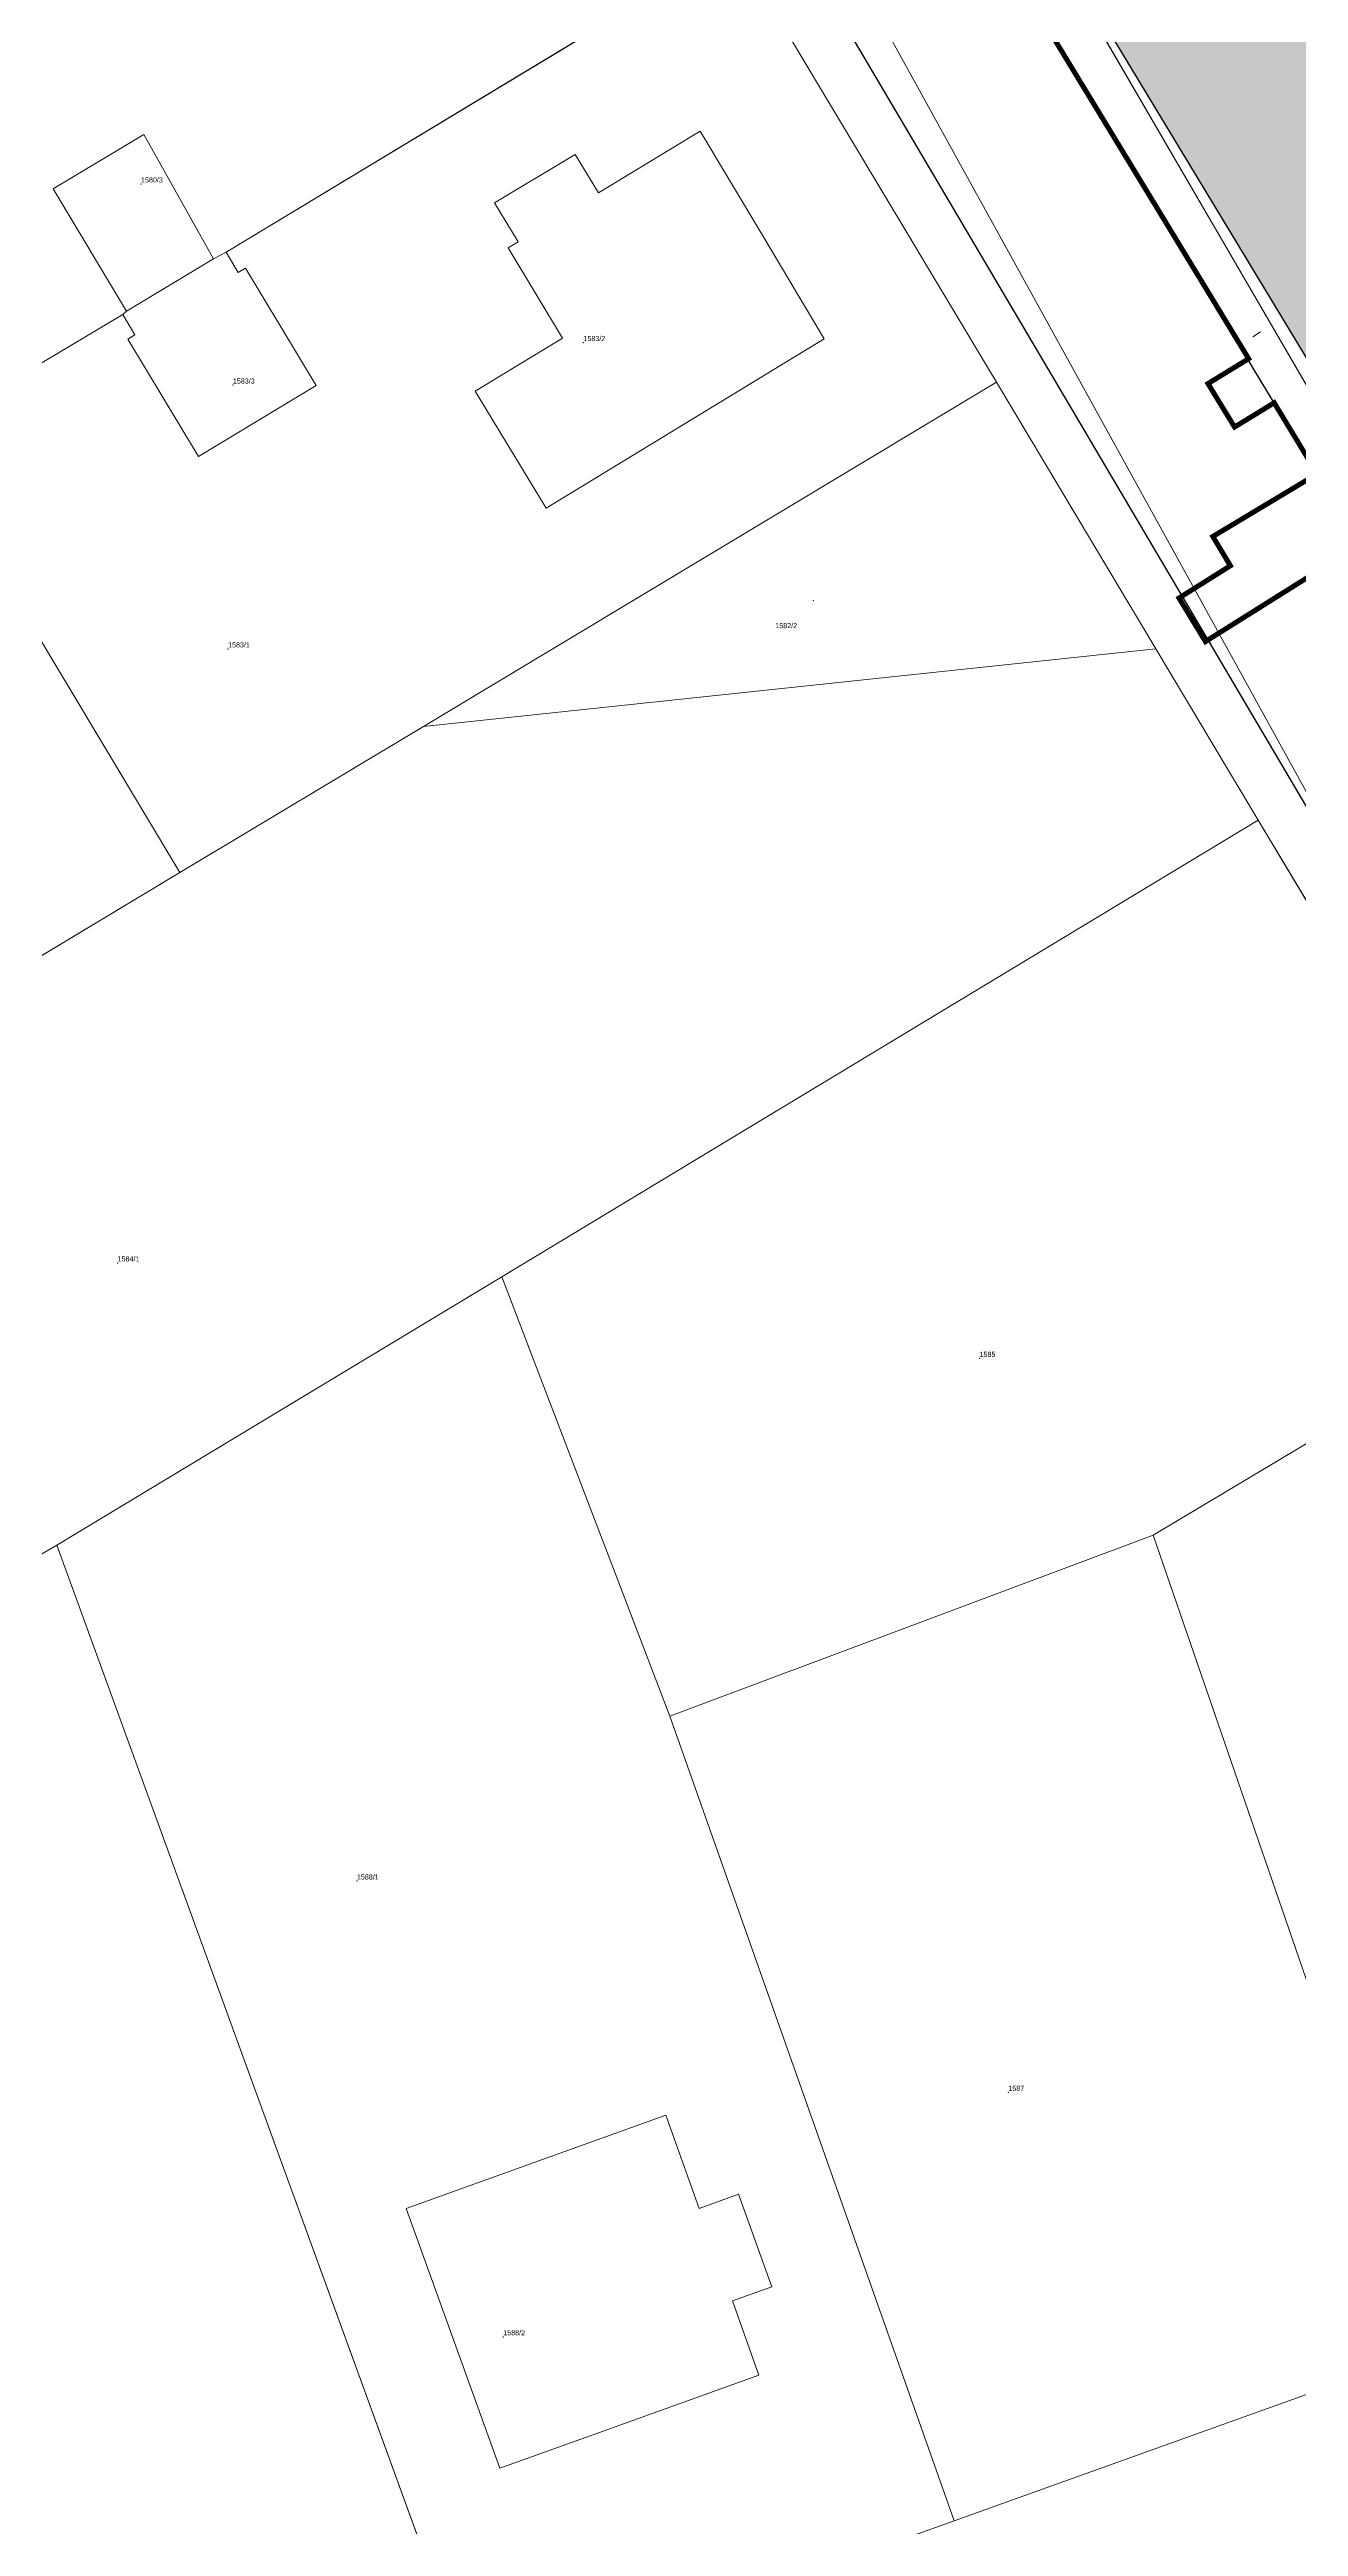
# Model space of a CAD drawing. Header units: metres. Extents: x -741772 to -729469, y -1051765 to -1042288.
# Drawn here: x -741494.3 to -741445.2, y -1051425.6 to -1051328.3 of the extents above; entities that cross this region are included whole.
import ezdxf
from ezdxf.enums import TextEntityAlignment as Align

# ---------------------------------------------------------------- set-up
doc = ezdxf.new("R2010")
doc.units = ezdxf.units.M
doc.header["$LTSCALE"] = 4
doc.header["$MEASUREMENT"] = 0
doc.linetypes.add('DASHED', pattern=[0.75, 0.5, -0.25])
doc.layers.add('_navrhovany stav ploch', color=253, linetype='Continuous', lineweight=25)
doc.layers.add('VO_TRASA_ZEMNI', color=250, linetype='El_vedeni_podz', lineweight=20)
doc.layers.add('ABMV_sachty', color=6, linetype='Continuous')
doc.layers.add('POLOHOPIS', color=252, linetype='Continuous')
doc.layers.add('Katastr_1', color=7, linetype='Continuous', lineweight=13, true_color=0xafbfcf)
doc.layers.add('Katastr_2', color=7, linetype='Continuous', lineweight=13, true_color=0xafbfcf)
doc.layers.add('ZELEN-NAVRH', color=7, linetype='Continuous', true_color=0x868970)
doc.layers.add('ŘEŠENÉ ÚZEMÍ', color=7, linetype='DASHED', true_color=0xd1490a)
doc.styles.get("Standard").update_dxf_attribs({"font": 'arial.ttf'})
doc.linetypes.add('El_vedeni_podz', pattern='A,35,-15,[107,cadkon.shx,S=5,R=0,X=0,Y=0],-50', length=100)
pattern_1 = [(50, (0, 0), (1.0758902739, -0.0941282025), [0.1125, -1.2375]), (355, (0, 0), (-0.2081270004, 1.12828820055), [0.09, -0.99]), (100.45144446, (0.0897, -0.0078), (0.8677632701, 1.03415998645), [0.095610288, -1.051713168]), (46.1842, (0, 0.3), (1.600861996, -0.2482789212), [0.16875, -1.85625]), (96.63563549, (0.1334, 0.2793), (1.4019929185, 1.4611779012), [0.143415513, -1.57757064]), (351.18416399, (0, 0.3), (1.4019929176, 1.4611779004), [0.135, -1.4850000015]), (21, (0.15, 0.225), (0.8953605782, -0.603928336), [0.1125, -1.2375]), (326, (0.15, 0.225), (0.3649729979, 1.0877250676), [0.09, -0.99]), (71.45144474, (0.2246, 0.1747), (1.2603335651, 0.4837967292), [0.095610285, -1.051713168]), (37.5, (0, 0), (0.01823978298, 0.49934078075), [0, -0.978, 0, -1.005, 0, -0.99375]), (7.5, (0, 0), (0.39460430616, 0.59161756782), [0, -0.573, 0, -0.9555, 0, -0.37875]), (327.5, (-0.3345, 0), (0.80073365426, -0.0338323076), [0, -0.375, 0, -1.17, 0, -1.5525]), (317.5, (-0.4845, 0), (0.874779254, 0.1501574735), [0, -0.4875, 0, -0.777, 0, -1.1025])]

# ---------------------------------------------------------------- blocks, each defined once
blk = doc.blocks.new('katastr nemovistosti')
at = {"layer": 'Katastr_1'}
for p, q in [((-41.95, 72.15), (-49.8, 85.64)), ((-61.35, 84.17), (-81.33, 72.11)), ((-66.7, 74.44), (-62.71, 76.86)), ((-62.71, 76.86), (-60.25, 72.75)), ((-84.56, 76.73), (-88.12, 74.6)), ((-88.12, 74.6), (-84.56, 76.73)), ((-81.82, 71.85), (-84.56, 76.73)), ((-84.56, 76.73), (-81.82, 71.85)), ((-70.79, 74.05), (-67.62, 75.95)), ((-67.62, 75.95), (-66.7, 74.44)), ((-88.12, 74.6), (-85.24, 69.79)), ((-85.24, 69.79), (-88.12, 74.6)), ((-69.85, 72.52), (-70.79, 74.05)), ((-81.82, 71.85), (-81.33, 72.11)), ((-81.33, 72.11), (-81.82, 71.85)), ((-81.33, 72.11), (-80.85, 71.31)), ((-70.25, 72.28), (-69.85, 72.52)), ((-68.11, 68.73), (-70.25, 72.28)), ((-60.25, 72.75), (-57.83, 68.71)), ((-13.49, 23.2), (-41.95, 72.15)), ((-85.24, 69.79), (-81.82, 71.85)), ((-81.82, 71.85), (-85.24, 69.79)), ((-80.85, 71.31), (-80.57, 71.48)), ((-80.57, 71.48), (-77.79, 66.88)), ((-85.39, 69.66), (-90.89, 66.39)), ((-85.39, 69.66), (-85.24, 69.79)), ((-85.24, 69.79), (-85.39, 69.66)), ((-84.91, 68.86), (-85.39, 69.66)), ((-85.19, 68.69), (-84.91, 68.86)), ((-82.41, 64.09), (-85.19, 68.69)), ((-71.55, 66.65), (-68.11, 68.73)), ((-57.83, 68.71), (-65.34, 64.14)), ((-77.79, 66.88), (-82.41, 64.09)), ((-73.57, 53.49), (-51.07, 67)), ((-68.76, 62.06), (-71.55, 66.65)), ((-51.07, 67), (-44.81, 56.54)), ((-65.34, 64.14), (-68.76, 62.06)), ((-44.81, 56.54), (-73.57, 53.49)), ((-73.57, 53.49), (-44.81, 56.54)), ((-44.81, 56.54), (-40.78, 49.81)), ((-83.14, 47.75), (-73.57, 53.49)), ((-70.5, 31.88), (-40.78, 49.81)), ((-40.78, 49.81), (-70.5, 31.88)), ((-40.78, 49.81), (-29.48, 30.94)), ((-109.84, 31.71), (-83.14, 47.75)), ((-70.5, 31.88), (-87.98, 21.34)), ((-63.9, 14.62), (-70.5, 31.88)), ((-44.91, 21.73), (-29.48, 30.94)), ((-29.48, 30.94), (-44.91, 21.73)), ((-44.91, 21.73), (-63.9, 14.62)), ((-63.9, 14.62), (-44.91, 21.73)), ((-33.9, -10.23), (-44.91, 21.73)), ((-44.91, 21.73), (-33.9, -10.23)), ((-102.12, 13.09), (-87.98, 21.34)), ((-87.98, 21.34), (-102.12, 13.09)), ((-87.98, 21.34), (-71.57, -23.71)), ((-52.73, -16.97), (-63.9, 14.62)), ((-74.26, -4.71), (-64.06, -1.04)), ((-64.06, -1.04), (-62.75, -4.71)), ((-70.58, -14.91), (-74.26, -4.71)), ((-62.75, -4.71), (-61.2, -4.15)), ((-61.2, -4.15), (-59.89, -7.78)), ((-59.89, -7.78), (-61.44, -8.33)), ((-61.44, -8.33), (-60.4, -11.26)), ((-52.73, -16.97), (-33.9, -10.23)), ((-33.9, -10.23), (-52.73, -16.97)), ((-60.4, -11.26), (-66.51, -13.45)), ((-66.51, -13.45), (-70.58, -14.91)), ((-71.57, -23.71), (-52.73, -16.97))]:
    blk.add_line(p, q, dxfattribs=at)
blk.add_lwpolyline([(-111.93, 285.11), (-102.85, 253.79, 0.190076), (-92.08, 253.46), (-90.63, 250.07), (-84.5, 234.47, 0.363311), (-101.85, 213.09), (-84.59, 153.13), (-78.61, 135.3), (-67.57, 116.27), (-50.67, 87.14), (-49.8, 85.64), (-41.95, 72.15), (-13.49, 23.2), (-2.48, 4.26), (0, 0), (-7.26, -1.34), (-9.81, -1.81), (-85.35, 135.12), (-125.54, 274.55), (-176.04, 440.07)], format="xyb", dxfattribs=at)
blk.add_lwpolyline([(-125.54, 274.55), (-85.35, 135.12), (-9.81, -1.81), (-15.71, -3.73), (-13.87, -2.55), (-12.73, -0.79), (-12.43, 1.52), (-13.18, 3.7), (-29.48, 30.94), (-40.78, 49.81), (-44.81, 56.54), (-51.07, 67), (-61.35, 84.17), (-71.63, 101.34), (-82.06, 118.44), (-91.67, 134.83), (-98.57, 158.55)], dxfattribs=at)
for points in [[(-61.35, 84.17), (-51.07, 67), (-73.57, 53.49), (-83.14, 47.75), (-93.43, 64.88), (-90.89, 66.39), (-85.39, 69.66), (-84.91, 68.86), (-85.19, 68.69), (-82.41, 64.09), (-77.79, 66.88), (-80.57, 71.48), (-80.85, 71.31), (-81.33, 72.11)], [(-62.71, 76.86), (-66.7, 74.44), (-67.62, 75.95), (-70.79, 74.05), (-69.85, 72.52), (-70.25, 72.28), (-68.11, 68.73), (-71.55, 66.65), (-68.76, 62.06), (-65.34, 64.14), (-57.83, 68.71), (-60.25, 72.75)], [(-93.43, 64.88), (-83.14, 47.75), (-109.84, 31.71), (-112.41, 30.17), (-114.01, 29.21), (-120.93, 48.35)], [(-63.9, 14.62), (-52.73, -16.97), (-71.57, -23.71), (-87.98, 21.34), (-70.5, 31.88)], [(-74.26, -4.71), (-70.58, -14.91), (-66.51, -13.45), (-60.4, -11.26), (-61.44, -8.33), (-59.89, -7.78), (-61.2, -4.15), (-62.75, -4.71), (-64.06, -1.04)]]:
    blk.add_lwpolyline(points, close=True, dxfattribs=at)
for p in [(-84.67, 74.79), (-67.29, 68.56), (-81.06, 66.89), (-58.26, 58.42), (-81.25, 56.53), (-85.59, 32.42), (-51.73, 28.67), (-76.19, 8.15), (-50.6, -0.15), (-70.44, -9.75)]:
    blk.add_point(p, dxfattribs=at)
at = {"layer": 'Katastr_2', "linetype": 'Continuous'}
for s, p in [('1580/3', (-84.67, 74.79)), ('1583/2', (-67.29, 68.56)), ('1583/3', (-81.06, 66.89)), ('1582/2', (-59.751, 57.286)), ('1583/1', (-81.25, 56.53)), ('1584/1', (-85.59, 32.42)), ('1585', (-51.73, 28.67)), ('1588/1', (-76.19, 8.15)), ('1587', (-50.6, -0.15)), ('1588/2', (-70.44, -9.75))]:
    blk.add_text(s, height=0.2, dxfattribs=at).set_placement(p, align=Align.BOTTOM_LEFT)

msp = doc.modelspace()

# ---------------------------------------------------------------- hatches: boundary and pattern name
at = {"layer": 'ZELEN-NAVRH'}
h = msp.add_hatch(dxfattribs=at)
h.set_pattern_fill('AR-CONC', color=256, scale=0.15)
h.set_pattern_definition(pattern_1)
h.paths.add_polyline_path([(-741448.607, -1051322.467), (-741456.69, -1051321.25), (-741453.804, -1051325.615)])
h.paths.add_polyline_path([(-741419.501, -1051326.851), (-741424.559, -1051326.086), (-741445.513, -1051322.932), (-741452.729, -1051327.299), (-741443.187, -1051341.673), (-741433.276, -1051335.471), (-741434.337, -1051333.776), (-741432.642, -1051332.715), (-741430.946, -1051331.654), (-741429.251, -1051330.593), (-741427.555, -1051329.532), (-741425.86, -1051328.471), (-741424.799, -1051330.166)])
h = msp.add_hatch(dxfattribs=at)
h.set_pattern_fill('AR-CONC', color=256, scale=0.15)
h.set_pattern_definition(pattern_1)
h.paths.add_polyline_path([(-741452.729, -1051327.299), (-741452.818, -1051327.352), (-741444.919, -1051340.408), (-741443.888, -1051342.112), (-741443.187, -1051341.673)])
h.paths.add_polyline_path([(-741442.353, -1051342.934), (-741442.851, -1051343.246), (-741440.603, -1051346.962), (-741439.968, -1051346.564)])
h.paths.add_polyline_path([(-741421.001, -1051375.25), (-741422.822, -1051376.352), (-741418.007, -1051384.309), (-741415.89, -1051382.982)])
h.paths.add_polyline_path([(-741414.421, -1051385.189), (-741416.636, -1051386.576), (-741410.378, -1051396.919), (-741406.965, -1051396.291), (-741410.987, -1051390.375)])
h.paths.add_polyline_path([(-741438.589, -1051348.65), (-741439.303, -1051349.097), (-741431.151, -1051362.583), (-741429.896, -1051361.797)])
h.paths.add_polyline_path([(-741428.857, -1051363.324), (-741430.194, -1051364.166), (-741423.881, -1051374.597), (-741422.124, -1051373.534)])

# ---------------------------------------------------------------- linework, layer by layer
at = {"layer": '_navrhovany stav ploch'}
for points in [[(-741448.589, -1051322.466), (-741455.565, -1051326.67), (-741448.419, -1051338.517), (-741440.589, -1051351.467), (-741425.745, -1051375.991)], [(-741424.798, -1051330.163), (-741425.859, -1051328.468), (-741434.336, -1051333.773), (-741433.275, -1051335.468), (-741443.887, -1051342.109), (-741444.918, -1051340.405), (-741452.817, -1051327.349), (-741445.512, -1051322.929)]]:
    msp.add_lwpolyline(points, dxfattribs=at)
at = {"layer": 'POLOHOPIS'}
msp.add_lwpolyline([(-741442.197, -1051421.674), (-741419.424, -1051413.823), (-741417.766, -1051412.832), (-741417.307, -1051411.897), (-741416.56, -1051410.072), (-741416.174, -1051408.051), (-741416.412, -1051406.417), (-741416.979, -1051405.089), (-741419.16, -1051401.348), (-741441.132, -1051364.434), (-741455.053, -1051340.855), (-741489.52, -1051282.502), (-741492.488, -1051276.908), (-741493.908, -1051273.294)], dxfattribs=at)
at = {"layer": 'VO_TRASA_ZEMNI', "ltscale": 0.02}
msp.add_line((-741446.72, -1051339.41), (-741447.02, -1051339.61), dxfattribs=at)
at = {"layer": 'ŘEŠENÉ ÚZEMÍ', "color": 11, "ltscale": 4, "true_color": 0xf27172, "const_width": 0.2}
msp.add_lwpolyline([(-741442.807, -1051347.762), (-741448.876, -1051351.569), (-741449.916, -1051349.861), (-741447.898, -1051348.594), (-741448.587, -1051347.445), (-741444.487, -1051344.986), (-741446.176, -1051342.194), (-741447.733, -1051343.147), (-741448.777, -1051341.441), (-741447.18, -1051340.463), (-741455.565, -1051326.676)], dxfattribs=at)

# ---------------------------------------------------------------- block references
at = {"layer": 'ABMV_sachty', "lineweight": 50}
msp.add_blockref('katastr nemovistosti', (-741406.02, -1051408.39), dxfattribs=at)

doc.saveas('drawing.dxf')
